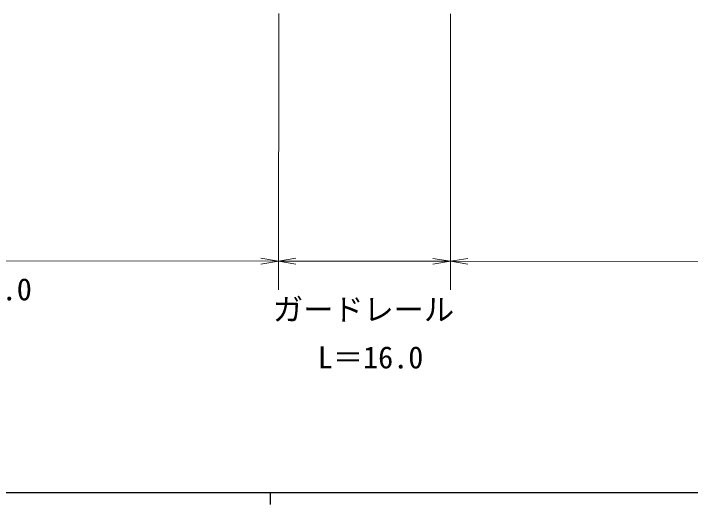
# Model space of a CAD drawing. Units: millimetres, scale not verified. Extents: x 40000 to 680000, y 20000 to 380000.
# Drawn here: x 146758 to 202772, y 204000 to 244651 of the extents above; entities that cross this region are included whole.
import ezdxf
from ezdxf.enums import TextEntityAlignment as Align

# ---------------------------------------------------------------- set-up
doc = ezdxf.new("R2010")
doc.units = ezdxf.units.MM
doc.header["$LTSCALE"] = 1000
for name, color, linetype, lineweight in [('M-BGD-EXST', 7, 'Continuous', 13), ('M-TTL-BAND', 7, 'Continuous', 25), ('M-TTL-TXT', 7, 'Continuous', 13)]:
    doc.layers.add(name, color=color, linetype=linetype, lineweight=lineweight)
doc.styles.add('ＭＳ ゴシック', font='')
doc.styles.get('ＭＳ ゴシック').set_extended_font_data('MS Gothic')

# ---------------------------------------------------------------- blocks, each defined once
blk = doc.blocks.new('open_arrow')
at = {"color": 0, "linetype": 'Continuous', "lineweight": -2}
blk.add_lwpolyline([(7.5, 1.25), (0, 0), (7.5, -1.25)], dxfattribs=at)

msp = doc.modelspace()

# ---------------------------------------------------------------- linework, layer by layer
at = {"layer": 'M-BGD-EXST'}
for p, q in [((168699, 244651), (168679, 221778)), ((182927, 244638), (182907, 221765))]:
    msp.add_line(p, q, dxfattribs=at)
at = {"layer": 'M-TTL-BAND'}
for p, q in [((40000, 205000), (579000, 205000)), ((168000, 205000), (168000, 204000))]:
    msp.add_line(p, q, dxfattribs=at)
at = {"layer": 'M-TTL-TXT'}
for p, q in [((111444, 224198), (168681, 224148)), ((168681, 224148), (182910, 224136)), ((182910, 224136), (239646, 224086))]:
    msp.add_line(p, q, dxfattribs=at)

# ---------------------------------------------------------------- block references
at = {"layer": 'M-TTL-TXT', "xscale": 193, "yscale": 193}
for p, rotation in [((168681, 224148), 179.9), ((168681, 224148), 359.9), ((182910, 224136), 179.9), ((182910, 224136), 359.9)]:
    msp.add_blockref('open_arrow', p, dxfattribs=dict(at, rotation=rotation))

# ---------------------------------------------------------------- texts
at = {"layer": 'M-BGD-EXST', "style": 'ＭＳ ゴシック'}
for s, p in [('L＝95.0', (139537, 220359)), ('L＝16.0', (171932, 214721))]:
    msp.add_text(s, height=1833, rotation=359.95, dxfattribs=at).set_placement(p, align=Align.BOTTOM_LEFT)
at = {"layer": 'M-TTL-TXT', "style": 'ＭＳ ゴシック'}
msp.add_text('ガードレール', height=1833, rotation=359.95, dxfattribs=at).set_placement((168216, 218687), align=Align.BOTTOM_LEFT)

doc.saveas('drawing.dxf')
